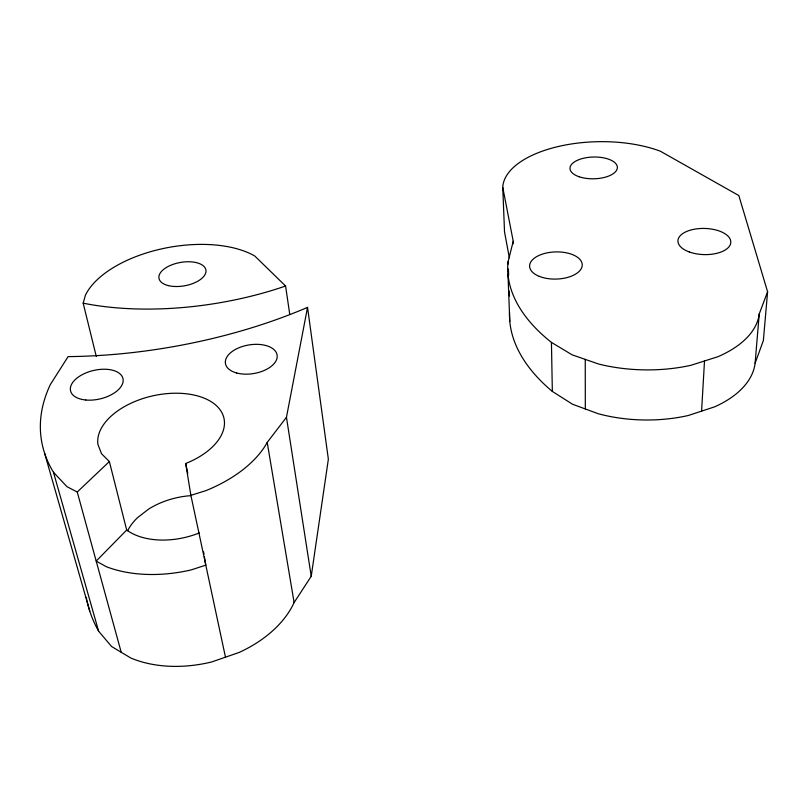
<?xml version="1.0" encoding="UTF-8"?>
<svg xmlns="http://www.w3.org/2000/svg" width="808" height="808" viewBox="0 0 808 808"><rect width="100%" height="100%" fill="white"/><g stroke="black" fill="none" stroke-linecap="round" stroke-linejoin="round"><path stroke-width="1.21" d="M701.586 411.131L704.505 360.974M509.515 312.676A252.732 133.956 3.5 0 0 552.339 391.415L572.519 404.232L598.263 413.736A111.272 62.57 1.2 0 0 688.406 415.464L714.686 406.818A111.272 62.57 1.2 0 0 755.106 363.226L759.227 313.948L767.6 291.799L738.825 195.556L660.389 151.227A96.061 45.117 -1.1 0 0 558.904 146.369A96.061 45.117 -1.1 0 0 502.768 187.466L504.525 231.906L509.353 257.823M767.6 291.799L763.368 340.552L755.106 363.226M502.768 187.466L513.231 241.289L508.121 261.57L507.707 265.852A258.812 130.482 2.9 0 0 551.44 342.39L552.339 391.415M311.231 576.266L328.361 459.207L307.535 307.383A303.465 137.239 -9.8 0 1 68.124 356.611L50.369 384.507A253.692 146.248 -8.5 0 0 53.449 472.236L98.616 631.189L111.585 646.521L130.947 658.086A105.434 70.508 -14.5 0 0 211.746 661.934L239.128 652.45A105.434 70.508 -14.5 0 0 294.112 602.556L311.231 576.266L286.456 417.292L307.535 307.383M96.293 356.469L83.173 303.172L85.406 295.263A96.707 49.116 -10.3 0 1 160.004 249.238A96.707 49.116 -10.3 0 1 254.783 256.015L285.598 286.022L289.769 314.524M225.472 657.177L190.88 495.334L205.929 490.638A114.867 66.549 -12.5 0 0 267.216 442.41L286.456 417.292M199.303 532.927A62.115 38.34 -13.2 0 1 126.694 530.038L96.192 561.095L106.313 566.701A110.797 68.468 -13.3 0 0 191.264 569.882L205.798 565.135L204.394 556.672M121.21 652.268L77.245 492.022L109.363 461.54L101.535 453.743L97.94 444.501A64.388 37.259 -12.5 0 1 149.187 396.718A64.388 37.259 -12.5 0 1 221.766 412.423A64.388 37.259 -12.5 0 1 185.689 463.489L190.88 495.334M77.245 492.022L66.963 486.669L53.449 472.236M551.44 342.39L572.115 354.823L598.516 363.994A113.989 61.024 0.8 0 0 690.991 365.277L717.938 356.702A113.989 61.024 0.8 0 0 759.227 313.948M44.622 453.248L89.759 611.08M109.363 461.54L126.694 530.038M185.689 463.489L187.789 473.347M267.216 442.41L294.112 602.556M203.596 551.834L203.99 554.248M507.979 274.336L509.798 321.402M508.121 261.57L508.212 264.034M508.404 268.953L508.636 275.094M509.252 291.072L509.444 295.991M513.231 241.289L513.322 243.784M585.245 359.388L585.325 408.959M285.598 286.022A205.828 94.95 -9 0 1 83.173 303.172M127.634 530.795A60.923 38.835 -13.7 0 1 137.613 517.585L148.672 509.06A60.923 38.835 -13.7 0 1 190.577 495.688M98.616 631.189A233.189 155.51 -9.4 0 1 86.981 600.748M86.749 599.597A233.189 155.51 -9.4 0 1 86.305 597.284M689.386 252.005A26.442 13.079 1.5 0 0 730.735 243.056A26.442 13.079 1.5 0 0 693.022 229.482A26.442 13.079 1.5 0 0 689.386 252.005M539.239 276.346A26.321 13.585 -1.6 0 0 581.881 267.165A26.321 13.585 -1.6 0 0 546.602 252.975A26.321 13.585 -1.6 0 0 539.239 276.346M579.053 176.73A23.684 10.888 -1.3 0 0 617.13 169.013A23.684 10.888 -1.3 0 0 584.871 157.954A23.684 10.888 -1.3 0 0 579.053 176.73M168.367 285.608A23.836 11.857 -10 0 0 205.838 272.458A23.836 11.857 -10 0 0 173.084 264.357A23.836 11.857 -10 0 0 168.367 285.608M236.653 372.983A26.189 14.504 -9.3 0 0 277.144 357.429A26.189 14.504 -9.3 0 0 240.016 347.329A26.189 14.504 -9.3 0 0 236.653 372.983M85.85 400.011A26.916 14.584 -13.2 0 0 123.048 378.962A26.916 14.584 -13.2 0 0 81.376 375.124A26.916 14.584 -13.2 0 0 85.85 400.011"/></g></svg>
